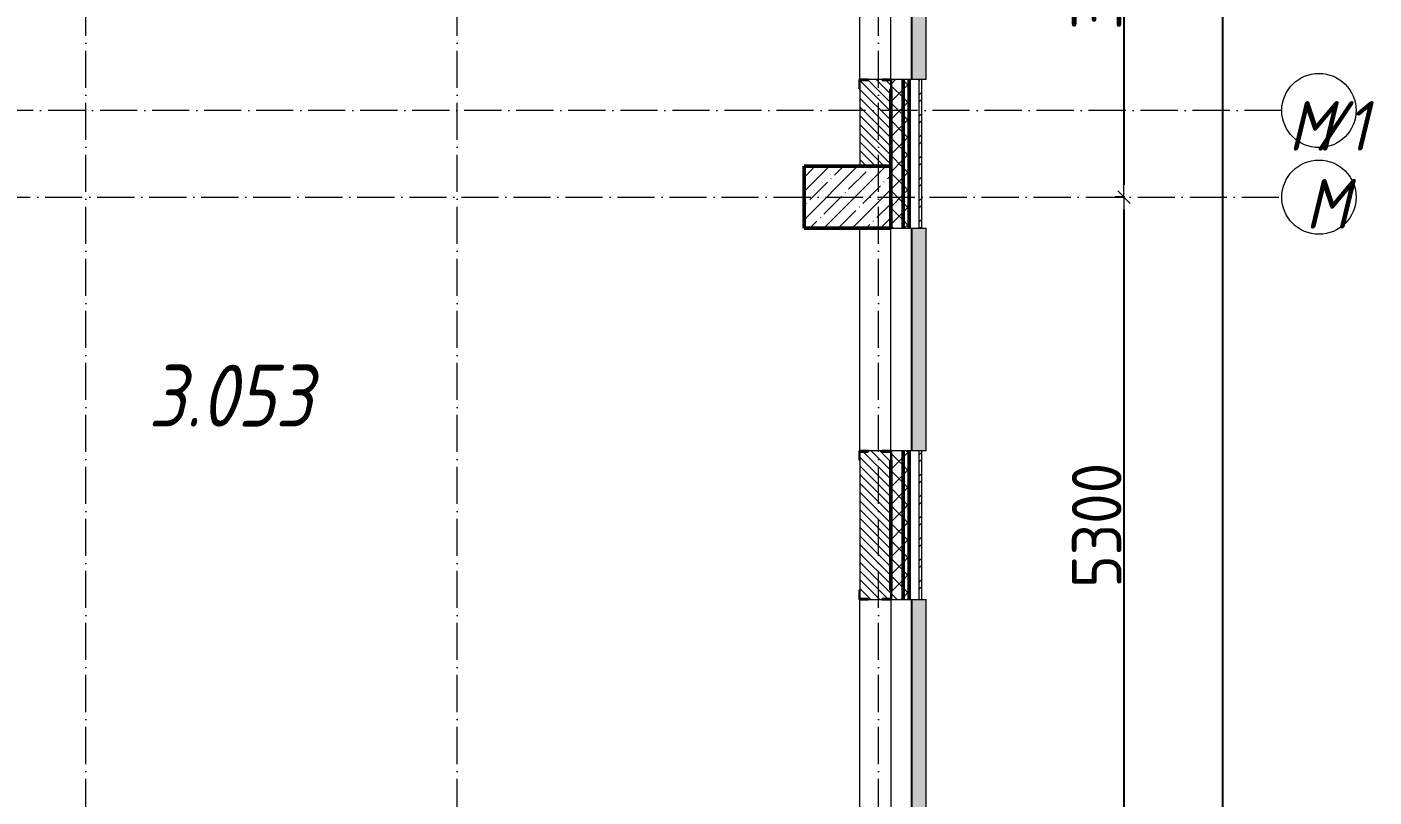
# Model space of a CAD drawing. Header units: millimetres. Extents: x -213536 to 1564669, y -45299 to 942238.
# Drawn here: x 159004 to 169882, y 476952 to 483172 of the extents above; entities that cross this region are included whole.
import ezdxf

# ---------------------------------------------------------------- set-up
doc = ezdxf.new("R2010")
doc.units = ezdxf.units.MM
doc.linetypes.add('50_200_ШТРИХ_1Т_ш5_п1_п1_', pattern=[700, 500, -100, 0, -100])
for name, color, linetype, lineweight in [('A-____-____-DIMS', 7, 'Continuous', 9), ('A-GENM-____-MCUT', 7, 'Continuous', 25), ('A-GENM-____-OTLN-1', 7, 'Continuous', 25), ('A-GLAZ-____-OTLN', 7, 'Continuous', 9), ('A-WALL-____-MCUT-2', 7, 'Continuous', 50), ('A-WALL-____-MCUT-3', 7, 'Continuous', 9), ('A-WALL-____-OTLN', 7, 'Continuous', 9), ('A-WALL-____-PATT-1', 7, 'Continuous', 9), ('A-WALL-FNSH-MCUT-1', 7, 'Continuous', 9), ('S-COLS-____-MCUT', 7, 'Continuous', 50), ('S-COLS-____-OTLN', 7, 'Continuous', 9), ('S-GRID-____-IDEN', 7, 'Continuous', 9), ('S-GRID-____-OTLN-1', 7, '50_200_ШТРИХ_1Т_ш5_п1_п1_', 9), ('Марки помещений', 7, 'Continuous', 9)]:
    doc.layers.add(name, color=color, linetype=linetype, lineweight=lineweight)
doc.layers.add('A-GLAZ-____-OTLN-1', color=7, linetype='Continuous', lineweight=9, true_color=0xc0c0c0)
doc.styles.add('ISOCPEUR_I', font='isocpeui.ttf', dxfattribs={"width": 0.9, "height": 2.5})
doc.styles.add('ISOCPEUR_I_2', font='isocpeui.ttf', dxfattribs={"width": 0.85, "height": 2.3})
doc.styles.add('СПДС', font='isocpeur.ttf', dxfattribs={"width": 0.9})
doc.dimstyles.new('Размера А3', dxfattribs={"dimtxt": 200, "dimasz": 100, "dimexe": 70, "dimexo": 100, "dimgap": 20, "dimtad": 1, "dimdec": 0, "dimrnd": 10, "dimzin": 0, "dimdsep": 46, "dimtxsty": 'СПДС', "dimblk": 'ARROWHEAD_6', "dimcen": 1, "dimclrd": 256, "dimclre": 256, "dimclrt": 256, "dimazin": 0, "dimtfac": 1, "dimtdec": 0, "dimtmove": 2, "dimatfit": 3, "dimfxl": 1, "dimtolj": 1, "dimtzin": 0, "dimarcsym": 0})
pattern_1 = [(45, (142429.06, 459015.94), (-70.71068, 70.71068), []), (135, (142429.06, 459015.94), (-70.71068, -70.71068), [])]
pattern_2 = [(135, (142429.057, 459015.94), (-35.35534, -35.35534), [])]

# ---------------------------------------------------------------- blocks, each defined once
blk = doc.blocks.new('BSC_Колонна _Прямоугольная - 500х700-V126-АР1_План отверстий 3 этажа в осях 1-64_А-ГГ')
at = {"layer": 'S-COLS-____-OTLN'}
h = blk.add_hatch(dxfattribs=at)
h.set_pattern_fill('FP_149', color=256, style=0, pattern_type=2)
h.set_pattern_definition([(315, (-22781.04, 23200), (114.04925, 114.04925), []), (315, (-22781.04, 23085.95), (114.04925, 114.04925), [201.613, -40.323, 3.353, -36.97])])
h.paths.add_polyline_path([(-250, 350), (-250, -350), (250, -350), (250, 350)], flags=0)
at = {"layer": 'S-COLS-____-MCUT'}
for p, q in [((250, 350), (-250, 350)), ((-250, 350), (-250, -350)), ((250, -350), (250, 350)), ((-250, -350), (250, -350))]:
    blk.add_line(p, q, dxfattribs=at)
blk = doc.blocks.new('Фахверк_СКБ_Уголок - 250_2700-27497298-АР1_План отверстий 3 этажа в осях 1-64_А-ГГ')
at = {"layer": 'A-GENM-____-MCUT'}
for p, q in [((200, 181), (125, 181)), ((125, 181), (125, 106)), ((131, 106), (131, 175)), ((131, 175), (200, 175)), ((200, 175), (200, 181)), ((125, 106), (131, 106)), ((131, -6), (125, -6)), ((125, -6), (125, -81)), ((125, -81), (200, -81)), ((131, -75), (131, -6)), ((200, -75), (131, -75)), ((200, -81), (200, -75))]:
    blk.add_line(p, q, dxfattribs=at)
blk = doc.blocks.new('Отлив_СКБ - Отлив витража_120_НВФ-31885687-АР1_План отверстий 3 этажа в осях 1-64_А-ГГ')
at = {"layer": 'A-GLAZ-____-OTLN-1'}
for points in [[(0, 0), (0, -2), (1800, -2), (1800, 0), (534, 0)], [(0, -2), (0, -120), (1800, -120), (1800, -2), (534, -2)]]:
    blk.add_hatch(color=256, dxfattribs=at).paths.add_polyline_path(points, flags=0)
at = {"layer": 'A-GLAZ-____-OTLN'}
for p, q in [((0, 0), (1800, 0)), ((1800, -2), (0, -2)), ((0, -120), (0, -83)), ((1800, -83), (1800, -120)), ((0, -120), (1800, -120))]:
    blk.add_line(p, q, dxfattribs=at)
blk = doc.blocks.new('Ось сетки - Круг_Ø6_00__ISO-2_5_0_9K_-25732049-АР1_План отверстий 3 этажа в осях 1-64_А-ГГ')
at = {"layer": 'S-GRID-____-IDEN'}
blk.add_circle((0, 0), 3, dxfattribs=at)
blk = doc.blocks.new('ARROWHEAD_6')
at = {"color": 0, "linetype": 'Continuous'}
for p, q in [((0, 0), (-1, 0)), ((-0.5, -0.5), (0.5, 0.5))]:
    blk.add_line(p, q, dxfattribs=at)
blk = doc.blocks.new('*D2889')
at = {"layer": 'A-____-____-DIMS', "lineweight": -2, "transparency": 16777216}
for p, q in [((167868, 485497), (167792, 485497)), ((167862, 485397), (167862, 481897)), ((167868, 481797), (167792, 481797))]:
    blk.add_line(p, q, dxfattribs=at)
at = {"layer": 'Defpoints', "color": 0, "lineweight": 50, "transparency": 16777216}
for p in [(167968, 485497), (167862, 481797), (167968, 481797)]:
    blk.add_point(p, dxfattribs=at)
at = {"layer": 'A-____-____-DIMS', "lineweight": -2, "transparency": 16777216, "xscale": 100, "yscale": 100, "zscale": 100}
for p, rotation in [((167862, 485497), 90), ((167862, 481797), 270)]:
    blk.add_blockref('ARROWHEAD_6', p, dxfattribs=dict(at, rotation=rotation))
at = {"layer": 'A-____-____-DIMS', "transparency": 16777216, "insert": (167642, 483647), "char_height": 400, "attachment_point": 5, "rotation": 90, "style": 'СПДС'}
blk.add_mtext('\\A1;3700', dxfattribs=at)
blk = doc.blocks.new('*D2890')
at = {"layer": 'A-____-____-DIMS', "lineweight": -2, "transparency": 16777216}
for p, q in [((167868, 481797), (167792, 481797)), ((167862, 481697), (167862, 476597)), ((167868, 476497), (167792, 476497))]:
    blk.add_line(p, q, dxfattribs=at)
at = {"layer": 'Defpoints', "color": 0, "lineweight": 50, "transparency": 16777216}
for p in [(167968, 481797), (167862, 476497), (167968, 476497)]:
    blk.add_point(p, dxfattribs=at)
at = {"layer": 'A-____-____-DIMS', "lineweight": -2, "transparency": 16777216, "xscale": 100, "yscale": 100, "zscale": 100}
for p, rotation in [((167862, 481797), 90), ((167862, 476497), 270)]:
    blk.add_blockref('ARROWHEAD_6', p, dxfattribs=dict(at, rotation=rotation))
at = {"layer": 'A-____-____-DIMS', "transparency": 16777216, "insert": (167642, 479147), "char_height": 400, "attachment_point": 5, "rotation": 90, "style": 'СПДС'}
blk.add_mtext('\\A1;5300', dxfattribs=at)
blk = doc.blocks.new('*D2892')
at = {"layer": 'A-____-____-DIMS', "lineweight": -2, "transparency": 16777216}
for p, q in [((168656, 506647), (168732, 506647)), ((168662, 473297), (168662, 506547)), ((168656, 473197), (168732, 473197))]:
    blk.add_line(p, q, dxfattribs=at)
at = {"layer": 'Defpoints', "color": 0, "lineweight": 50, "transparency": 16777216}
for p in [(168556, 506647), (168662, 506647), (168556, 473197)]:
    blk.add_point(p, dxfattribs=at)
at = {"layer": 'A-____-____-DIMS', "lineweight": -2, "transparency": 16777216, "xscale": 100, "yscale": 100, "zscale": 100}
for p, rotation in [((168662, 506647), 90), ((168662, 473197), 270)]:
    blk.add_blockref('ARROWHEAD_6', p, dxfattribs=dict(at, rotation=rotation))
at = {"layer": 'A-____-____-DIMS', "transparency": 16777216, "insert": (168442, 489922), "char_height": 400, "attachment_point": 5, "rotation": 90, "style": 'СПДС'}
blk.add_mtext('\\A1;33450', dxfattribs=at)

msp = doc.modelspace()

# ---------------------------------------------------------------- hatches: boundary and pattern name
at = {"layer": 'A-WALL-____-PATT-1'}
h = msp.add_hatch(dxfattribs=at)
h.set_pattern_fill('FP_1', color=256, style=0, pattern_type=2)
h.set_pattern_definition(pattern_1)
h.paths.add_polyline_path([(166079.1, 468547), (166079.1, 470747), (165985.1, 470747), (165985.1, 470672), (165979.1, 470672), (165979.1, 468547)], flags=0)
h.paths.add_polyline_path([(166079.1, 472547), (166079.1, 473747), (165985.1, 473747), (165985.1, 473672), (165979.1, 473672), (165979.1, 472622), (165985.1, 472622), (165985.1, 472547)], flags=0)
h.paths.add_polyline_path([(166079.1, 475547), (166079.1, 476747), (165979.1, 476747), (165979.1, 475622), (165985.1, 475622), (165985.1, 475547)], flags=0)
h.paths.add_polyline_path([(166079.1, 478547), (166079.1, 479747), (165985.1, 479747), (165985.1, 479672), (165979.1, 479672), (165979.1, 478622), (165985.1, 478622), (165985.1, 478547)], flags=0)
h.paths.add_polyline_path([(165979.1, 481547), (166079.1, 481547), (166079.1, 482747), (165985.1, 482747), (165985.1, 482672), (165979.1, 482672), (165979.1, 482047)], flags=0)
h.paths.add_polyline_path([(165985.1, 484547), (166079.1, 484547), (166079.1, 485747), (165979.1, 485747), (165979.1, 484622), (165985.1, 484622), (165985.1, 484553)], flags=0)
h.paths.add_polyline_path([(165985.1, 487547), (166079.1, 487547), (166079.1, 488747), (165985.1, 488747), (165985.1, 488672), (165979.1, 488672), (165979.1, 487622), (165985.1, 487622), (165985.1, 487553)], flags=0)
h.paths.add_polyline_path([(165985.1, 490547), (166079.1, 490547), (166079.1, 491747), (165979.1, 491747), (165979.1, 490622), (165985.1, 490622), (165985.1, 490553)], flags=0)
h.paths.add_polyline_path([(166079.1, 493547), (166079.1, 494747), (165985.1, 494747), (165985.1, 494672), (165979.1, 494672), (165979.1, 493622), (165985.1, 493622), (165985.1, 493547)], flags=0)
h.paths.add_polyline_path([(165985.1, 496547), (166079.1, 496547), (166079.1, 497747), (165979.1, 497747), (165979.1, 496622), (165985.1, 496622), (165985.1, 496553)], flags=0)
h.paths.add_polyline_path([(166079.1, 499547), (166079.1, 500797), (165985.1, 500797), (165985.1, 500722), (165979.1, 500722), (165979.1, 499622), (165985.1, 499622), (165985.1, 499547)], flags=0)
h.paths.add_polyline_path([(166079.1, 502597), (166079.1, 506747), (165979.1, 506747), (165979.1, 502597)], flags=0)
h = msp.add_hatch(dxfattribs=at)
h.set_pattern_fill('FP_1', color=256, style=0, pattern_type=2)
h.set_pattern_definition(pattern_1)
h.paths.add_polyline_path([(166129.1, 468547), (166129.1, 470747), (166079.1, 470747), (166079.1, 468547)], flags=0)
h.paths.add_polyline_path([(166129.1, 472547), (166129.1, 473747), (166079.1, 473747), (166079.1, 472547)], flags=0)
h.paths.add_polyline_path([(166129.1, 475547), (166129.1, 476747), (166079.1, 476747), (166079.1, 475547)], flags=0)
h.paths.add_polyline_path([(166129.1, 478547), (166129.1, 479747), (166079.1, 479747), (166079.1, 478547)], flags=0)
h.paths.add_polyline_path([(166129.1, 481547), (166129.1, 482747), (166079.1, 482747), (166079.1, 481547)], flags=0)
h.paths.add_polyline_path([(166079.1, 484547), (166129.1, 484547), (166129.1, 485747), (166079.1, 485747), (166079.1, 485550.9)], flags=0)
h.paths.add_polyline_path([(166079.1, 487547), (166129.1, 487547), (166129.1, 488747), (166079.1, 488747)], flags=0)
h.paths.add_polyline_path([(166129.1, 490547), (166129.1, 491747), (166079.1, 491747), (166079.1, 490547)], flags=0)
h.paths.add_polyline_path([(166079.1, 493547), (166129.1, 493547), (166129.1, 494747), (166079.1, 494747), (166079.1, 494151.2)], flags=0)
h.paths.add_polyline_path([(166079.1, 496547), (166129.1, 496547), (166129.1, 497747), (166079.1, 497747), (166079.1, 497591.3)], flags=0)
h.paths.add_polyline_path([(166129.1, 499547), (166129.1, 500797), (166079.1, 500797), (166079.1, 499547)], flags=0)
h.paths.add_polyline_path([(166129.1, 502597), (166129.1, 506747), (166079.1, 506747), (166079.1, 502597)], flags=0)
h = msp.add_hatch(dxfattribs=at)
h.set_pattern_fill('FP_3', color=256, style=0, pattern_type=2)
h.set_pattern_definition([(45, (142429.06, 459015.94), (-85.5366, 85.5366), []), (45, (142486.08, 459015.94), (-85.5366, 85.5366), [])])
h.paths.add_polyline_path([(166209.1, 468737), (166229.1, 468737), (166229.1, 470747), (166209.1, 470747), (166209.1, 468780.3)], flags=0)
h.paths.add_polyline_path([(166229.1, 472547), (166229.1, 473747), (166209.1, 473747), (166209.1, 472547)], flags=0)
h.paths.add_polyline_path([(166229.1, 475547), (166229.1, 476747), (166209.1, 476747), (166209.1, 475547)], flags=0)
h.paths.add_polyline_path([(166229.1, 478547), (166229.1, 479747), (166209.1, 479747), (166209.1, 478547)], flags=0)
h.paths.add_polyline_path([(166209.1, 481547), (166229.1, 481547), (166229.1, 482747), (166209.1, 482747)], flags=0)
h.paths.add_polyline_path([(166229.1, 484547), (166229.1, 485747), (166209.1, 485747), (166209.1, 484547)], flags=0)
h.paths.add_polyline_path([(166229.1, 487547), (166229.1, 488747), (166209.1, 488747), (166209.1, 487547)], flags=0)
h.paths.add_polyline_path([(166209.1, 490547), (166229.1, 490547), (166229.1, 491747), (166209.1, 491747), (166209.1, 490711.1)], flags=0)
h.paths.add_polyline_path([(166229.1, 493547), (166229.1, 494747), (166209.1, 494747), (166209.1, 493547)], flags=0)
h.paths.add_polyline_path([(166229.1, 496547), (166229.1, 497747), (166209.1, 497747), (166209.1, 496547)], flags=0)
h.paths.add_polyline_path([(166209.1, 499547), (166229.1, 499547), (166229.1, 500567), (166209.1, 500567), (166209.1, 500171.4)], flags=0)
h = msp.add_hatch(dxfattribs=at)
h.set_pattern_fill('FP_6', color=256, style=0, pattern_type=2)
h.set_pattern_definition(pattern_2)
h.paths.add_polyline_path([(165798.1, 482047), (165979.1, 482047), (165979.1, 482741), (165910.1, 482741), (165910.1, 482747), (165798.1, 482747), (165798.1, 482741), (165729.1, 482741), (165729.1, 482047)], flags=0)
h.paths.add_polyline_path([(165798.1, 484547), (165910.1, 484547), (165910.1, 484553), (165979.1, 484553), (165979.1, 485247), (165729.1, 485247), (165729.1, 484553), (165798.1, 484553)], flags=0)
h = msp.add_hatch(dxfattribs=at)
h.set_pattern_fill('FP_6', color=256, style=0, pattern_type=2)
h.set_pattern_definition(pattern_2)
h.paths.add_polyline_path([(165910.1, 478547), (165910.1, 478553), (165979.1, 478553), (165979.1, 479741), (165910.1, 479741), (165910.1, 479747), (165798.1, 479747), (165798.1, 479741), (165729.1, 479741), (165729.1, 478553), (165798.1, 478553), (165798.1, 478547)], flags=0)

# ---------------------------------------------------------------- linework, layer by layer
at = {"layer": 'A-WALL-____-MCUT-2'}
for p, q in [((165979.1, 482672), (165979.1, 482047)), ((166079.1, 481547), (166079.1, 482747)), ((166129.1, 481547), (166129.1, 482747)), ((166079.1, 478547), (166079.1, 479747)), ((166129.1, 478547), (166129.1, 479747)), ((165979.1, 479672), (165979.1, 478622))]:
    msp.add_line(p, q, dxfattribs=at)
at = {"layer": 'A-WALL-____-MCUT-3'}
for p, q in [((165729.1, 482672), (165729.1, 482047)), ((165910.1, 482747), (165798.1, 482747)), ((166209.1, 482747), (165985.1, 482747)), ((166209.1, 481547), (166209.1, 482747)), ((165979.1, 481547), (166209.1, 481547)), ((165910.1, 479747), (165798.1, 479747)), ((166209.1, 479747), (165985.1, 479747)), ((166209.1, 478547), (166209.1, 479747)), ((165729.1, 479672), (165729.1, 478622)), ((165798.1, 478547), (165910.1, 478547)), ((165985.1, 478547), (166209.1, 478547))]:
    msp.add_line(p, q, dxfattribs=at)
at = {"layer": 'A-WALL-____-OTLN'}
for p, q in [((165729.1, 482747), (165729.1, 484547)), ((165979.1, 482747), (165979.1, 484547)), ((165729.1, 479747), (165729.1, 481547)), ((165979.1, 479747), (165979.1, 481547)), ((165729.1, 476747), (165729.1, 478547)), ((165979.1, 478547), (165979.1, 476747))]:
    msp.add_line(p, q, dxfattribs=at)
at = {"layer": 'A-WALL-FNSH-MCUT-1'}
for p, q in [((166229.1, 482747), (166209.1, 482747)), ((166229.1, 481547), (166229.1, 482747)), ((166209.1, 481547), (166229.1, 481547)), ((166229.1, 479747), (166209.1, 479747)), ((166229.1, 478547), (166229.1, 479747)), ((166209.1, 478547), (166229.1, 478547))]:
    msp.add_line(p, q, dxfattribs=at)
at = {"layer": 'S-GRID-____-OTLN-1', "color": 251, "ltscale": 0.6, "true_color": 0x636466}
for p, q in [((159479.1, 454533.3), (159479.1, 508896.9)), ((162479.1, 454533.3), (162479.1, 508896.9)), ((165879.1, 454533.3), (165879.1, 508896.9)), ((169136.8, 482497), (137760.3, 482497)), ((150329.1, 481797), (169136.8, 481797))]:
    msp.add_line(p, q, dxfattribs=at)

# ---------------------------------------------------------------- block references
at = {"layer": 'A-GENM-____-OTLN-1'}
for p, rotation in [((165804.1, 482872), 269.9999999999999), ((165804.1, 479872), 269.9999999999999), ((165904.1, 478422), 89.99999999999991)]:
    msp.add_blockref('Фахверк_СКБ_Уголок - 250_2700-27497298-АР1_План отверстий 3 этажа в осях 1-64_А-ГГ', p, dxfattribs=dict(at, rotation=rotation))
at = {"layer": 'A-GLAZ-____-OTLN', "rotation": 89.99999999999932}
for p in [(166146.1, 482747), (166146.1, 479747), (166146.1, 476747)]:
    msp.add_blockref('Отлив_СКБ - Отлив витража_120_НВФ-31885687-АР1_План отверстий 3 этажа в осях 1-64_А-ГГ', p, dxfattribs=at)
at = {"layer": 'S-COLS-____-OTLN', "rotation": 89.9999999999999}
msp.add_blockref('BSC_Колонна _Прямоугольная - 500х700-V126-АР1_План отверстий 3 этажа в осях 1-64_А-ГГ', (165629.1, 481797), dxfattribs=at)
at = {"layer": 'S-GRID-____-IDEN', "xscale": 99.99999999999993, "yscale": 99.99999999999993, "zscale": 99.99999999999993}
for p, rotation in [((169436.8, 482497), 89.9999999999998), ((169436.8, 481797), 269.9999999999996)]:
    msp.add_blockref('Ось сетки - Круг_Ø6_00__ISO-2_5_0_9K_-25732049-АР1_План отверстий 3 этажа в осях 1-64_А-ГГ', p, dxfattribs=dict(at, rotation=rotation))

# ---------------------------------------------------------------- texts
at = {"layer": 'S-GRID-____-IDEN', "char_height": 400, "attachment_point": 1, "style": 'ISOCPEUR_I'}
for s, insert, width in [('\\fISOCPEUR|b0|i1|c204|p34|;\\W.9;М', (169189.2, 482573.1), 252.532), ('/1', (169397.5, 482573.1), 346.329), ('\\fISOCPEUR|b0|i1|c204|p34|;\\W.9;М', (169327.1, 481943.6), 252.532)]:
    msp.add_mtext(s, dxfattribs=dict(at, insert=insert, width=width))
at = {"layer": 'Марки помещений', "insert": (159984.4, 480444), "char_height": 500, "width": 785.654, "attachment_point": 1, "style": 'ISOCPEUR_I_2'}
msp.add_mtext('3.053', dxfattribs=at)

# ---------------------------------------------------------------- dimensions: what is measured, and where the dimension line sits
at = {"layer": 'A-____-____-DIMS'}
for base, p1, p2, picture, middle in [((168661.6, 506647), (168555.5, 473197), (168555.5, 506647), '*D2892', (168441.6, 489922)), ((167861.6, 481797), (167967.7, 485497), (167967.7, 481797), '*D2889', (167641.6, 483647)), ((167861.6, 476497), (167967.7, 481797), (167967.7, 476497), '*D2890', (167641.6, 479147))]:
    dim = msp.add_linear_dim(base=base, p1=p1, p2=p2, angle=90, dimstyle='Размера А3', override={"dimtxt": 400}, dxfattribs=at)
    dim.commit()
    dim.dimension.update_dxf_attribs({"geometry": picture, "text_midpoint": middle})

doc.saveas('drawing.dxf')
